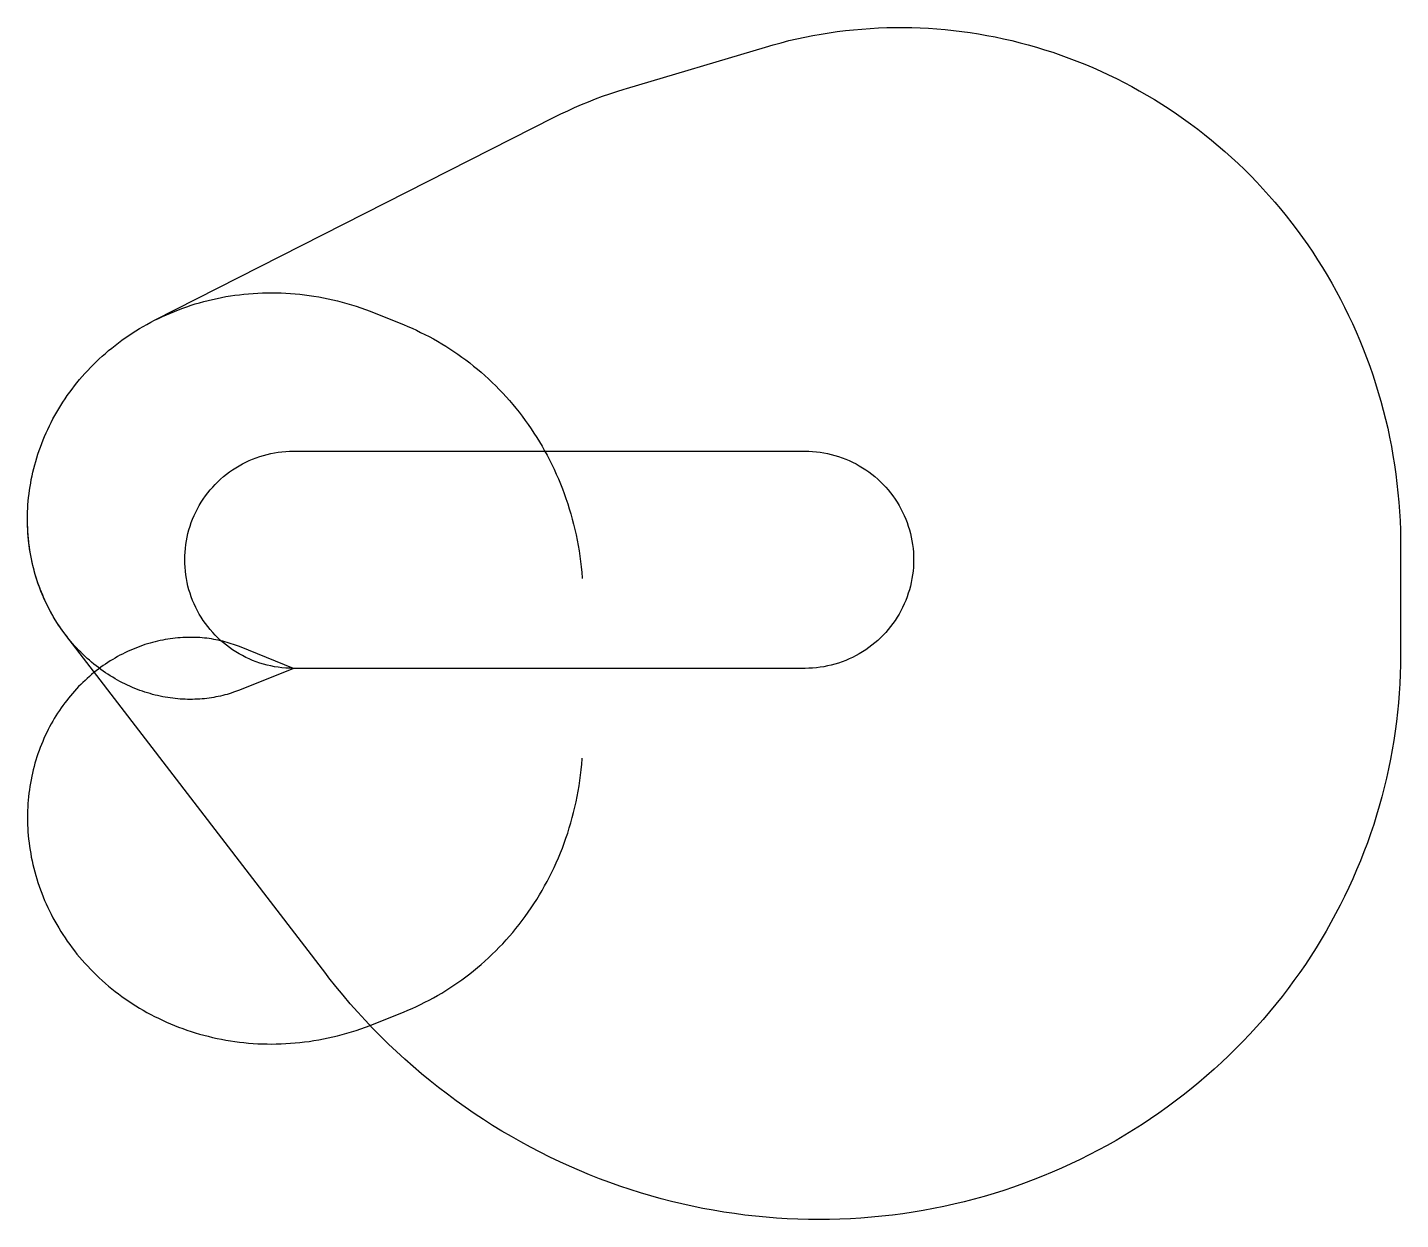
# Model space of a CAD drawing. Header units: metres. Extents: x -3797 to 15813, y -7872 to 9153.
import ezdxf

# ---------------------------------------------------------------- set-up
doc = ezdxf.new("R2010")
doc.units = ezdxf.units.M

msp = doc.modelspace()

# ---------------------------------------------------------------- linework, layer by layer
at = {"layer": 'NorminalTrack', "color": 1}
msp.add_lwpolyline([(0, 0), (0, 0), (-54, 1), (-108, 4), (-162, 8), (-216, 15), (-269, 24), (-322, 34), (-375, 46), (-427, 60), (-479, 76), (-530, 94), (-581, 113), (-631, 134), (-680, 157), (-728, 182), (-775, 208), (-822, 236), (-867, 265), (-912, 296), (-955, 329), (-997, 363), (-1038, 398), (-1077, 435), (-1116, 474), (-1152, 513), (-1188, 554), (-1222, 596), (-1255, 639), (-1286, 684), (-1315, 729), (-1343, 775), (-1369, 823), (-1394, 871), (-1417, 920), (-1438, 970), (-1457, 1020), (-1475, 1072), (-1491, 1123), (-1505, 1176), (-1517, 1228), (-1527, 1282), (-1536, 1335), (-1542, 1389), (-1547, 1443), (-1550, 1497), (-1551, 1551), (-1550, 1605), (-1547, 1659), (-1542, 1713), (-1536, 1767), (-1527, 1820), (-1517, 1873), (-1505, 1926), (-1491, 1978), (-1475, 2030), (-1457, 2081), (-1438, 2132), (-1417, 2182), (-1394, 2231), (-1369, 2279), (-1343, 2326), (-1315, 2373), (-1286, 2418), (-1255, 2462), (-1222, 2506), (-1188, 2548), (-1152, 2588), (-1116, 2628), (-1077, 2666), (-1038, 2703), (-997, 2739), (-955, 2773), (-912, 2805), (-867, 2836), (-822, 2866), (-775, 2894), (-728, 2920), (-680, 2945), (-631, 2968), (-581, 2989), (-530, 3008), (-479, 3026), (-427, 3042), (-375, 3056), (-322, 3068), (-269, 3078), (-216, 3087), (-162, 3093), (-108, 3098), (-54, 3101), (0, 3102), (0, 3102), (7308, 3102), (7308, 3102), (7362, 3101), (7416, 3098), (7470, 3093), (7524, 3087), (7577, 3078), (7630, 3068), (7683, 3056), (7735, 3042), (7787, 3026), (7838, 3008), (7889, 2989), (7939, 2968), (7988, 2945), (8036, 2920), (8083, 2894), (8130, 2866), (8175, 2836), (8220, 2805), (8263, 2773), (8305, 2739), (8346, 2703), (8385, 2666), (8424, 2628), (8460, 2588), (8496, 2548), (8530, 2506), (8563, 2462), (8594, 2418), (8623, 2373), (8651, 2326), (8677, 2279), (8702, 2231), (8725, 2182), (8746, 2132), (8765, 2081), (8783, 2030), (8799, 1978), (8813, 1926), (8825, 1873), (8835, 1820), (8844, 1767), (8850, 1713), (8855, 1659), (8858, 1605), (8859, 1551), (8858, 1497), (8855, 1443), (8850, 1389), (8844, 1335), (8835, 1282), (8825, 1228), (8813, 1176), (8799, 1123), (8783, 1072), (8765, 1020), (8746, 970), (8725, 920), (8702, 871), (8677, 823), (8651, 775), (8623, 729), (8594, 684), (8563, 639), (8530, 596), (8496, 554), (8460, 513), (8424, 474), (8385, 435), (8346, 398), (8305, 363), (8263, 329), (8220, 296), (8175, 265), (8130, 236), (8083, 208), (8036, 182), (7988, 157), (7939, 134), (7889, 113), (7838, 94), (7787, 76), (7735, 60), (7683, 46), (7630, 34), (7577, 24), (7524, 15), (7470, 8), (7416, 4), (7362, 1), (7308, 0), (0, 0)], dxfattribs=at)
at = {"layer": 'WindSpiral', "color": 5}
for points in [[(0, 0), (-769, -310), (-797, -321), (-827, -332), (-856, -342), (-886, -352), (-916, -362), (-947, -371), (-978, -379), (-1009, -387), (-1041, -395), (-1073, -402), (-1105, -408), (-1137, -414), (-1170, -420), (-1203, -425), (-1236, -429), (-1269, -433), (-1303, -436), (-1337, -439), (-1371, -441), (-1406, -442), (-1440, -443), (-1475, -443), (-1510, -443), (-1545, -442), (-1580, -440), (-1615, -438), (-1651, -435), (-1686, -432), (-1722, -428), (-1758, -423), (-1794, -418), (-1830, -411), (-1866, -405), (-1902, -397), (-1938, -389), (-1974, -381), (-2010, -371), (-2047, -361), (-2083, -350), (-2119, -339), (-2155, -327), (-2191, -314), (-2227, -300), (-2263, -286), (-2299, -271), (-2334, -256), (-2370, -240), (-2406, -223), (-2441, -205), (-2476, -187), (-2511, -168), (-2546, -148), (-2580, -127), (-2615, -106), (-2649, -84), (-2683, -62), (-2717, -39), (-2750, -15), (-2783, 10), (-2816, 35), (-2849, 61), (-2881, 88), (-2913, 115), (-2944, 143), (-2975, 171), (-3006, 201), (-3036, 231), (-3066, 261), (-3096, 293), (-3125, 324), (-3154, 357), (-3182, 390), (-3210, 424), (-3237, 458), (-3264, 493), (-3290, 529), (-3316, 565), (-3341, 602), (-3366, 639), (-3390, 677), (-3414, 716), (-3437, 755), (-3459, 794), (-3481, 834), (-3502, 875), (-3522, 916), (-3542, 958), (-3561, 1000), (-3580, 1043), (-3598, 1086), (-3615, 1130), (-3631, 1174), (-3647, 1219), (-3662, 1264), (-3676, 1309), (-3690, 1355), (-3702, 1401), (-3714, 1448), (-3726, 1495), (-3736, 1542), (-3746, 1590), (-3755, 1638), (-3763, 1686), (-3770, 1735), (-3776, 1784), (-3782, 1833), (-3787, 1882), (-3790, 1932), (-3793, 1982), (-3796, 2032), (-3797, 2083), (-3797, 2133), (-3797, 2184), (-3795, 2235), (-3793, 2286), (-3790, 2337), (-3786, 2389), (-3781, 2440), (-3775, 2492), (-3768, 2543), (-3760, 2595), (-3751, 2646), (-3742, 2698), (-3731, 2750), (-3720, 2801), (-3707, 2853), (-3694, 2905), (-3680, 2956), (-3664, 3007), (-3648, 3059), (-3631, 3110), (-3613, 3161), (-3594, 3212), (-3574, 3262), (-3553, 3313), (-3531, 3363), (-3508, 3413), (-3484, 3463), (-3459, 3512), (-3434, 3562), (-3407, 3611), (-3379, 3659), (-3351, 3708), (-3321, 3756), (-3291, 3803), (-3260, 3850), (-3228, 3897), (-3194, 3943), (-3160, 3989), (-3125, 4035), (-3090, 4080), (-3053, 4124), (-3015, 4168), (-2977, 4211), (-2937, 4254), (-2897, 4297), (-2856, 4338), (-2814, 4379), (-2771, 4420), (-2728, 4460), (-2683, 4499), (-2638, 4538), (-2592, 4575), (-2545, 4613), (-2498, 4649), (-2449, 4685), (-2400, 4720), (-2350, 4754), (-2300, 4787), (-2248, 4820), (-2196, 4852), (-2143, 4883), (-2090, 4913), (-2036, 4942), (-1981, 4971), (-1981, 4971), (3727, 7871), (3822, 7918), (3919, 7964), (4017, 8009), (4115, 8052), (4215, 8093), (4315, 8132), (4416, 8170), (4518, 8206), (4621, 8240), (4725, 8272), (4759, 8283), (6741, 8874), (6852, 8906), (6965, 8936), (7078, 8965), (7191, 8991), (7306, 9016), (7420, 9038), (7536, 9059), (7652, 9077), (7768, 9094), (7885, 9108), (8002, 9121), (8120, 9131), (8238, 9140), (8356, 9146), (8474, 9151), (8593, 9153), (8712, 9153), (8831, 9151), (8950, 9147), (9070, 9141), (9189, 9133), (9309, 9123), (9428, 9111), (9547, 9096), (9667, 9080), (9786, 9061), (9905, 9040), (10023, 9017), (10142, 8992), (10260, 8965), (10378, 8936), (10495, 8905), (10612, 8872), (10729, 8836), (10845, 8799), (10961, 8759), (11076, 8717), (11191, 8674), (11305, 8628), (11418, 8580), (11531, 8530), (11643, 8478), (11754, 8424), (11864, 8368), (11974, 8310), (12082, 8250), (12190, 8188), (12297, 8124), (12403, 8059), (12507, 7991), (12611, 7921), (12714, 7850), (12815, 7776), (12916, 7701), (13015, 7624), (13113, 7545), (13209, 7464), (13305, 7381), (13399, 7297), (13492, 7211), (13583, 7123), (13673, 7033), (13761, 6942), (13848, 6849), (13934, 6754), (14018, 6658), (14100, 6561), (14181, 6461), (14260, 6360), (14337, 6258), (14413, 6154), (14487, 6049), (14559, 5942), (14629, 5834), (14698, 5725), (14765, 5614), (14830, 5502), (14893, 5389), (14954, 5274), (15013, 5158), (15071, 5041), (15126, 4923), (15179, 4804), (15231, 4684), (15280, 4562), (15327, 4440), (15372, 4317), (15415, 4192), (15456, 4067), (15495, 3941), (15532, 3814), (15566, 3687), (15598, 3558), (15629, 3429), (15656, 3300), (15682, 3169), (15705, 3038), (15726, 2907), (15745, 2774), (15762, 2642), (15776, 2509), (15788, 2375), (15797, 2242), (15805, 2108), (15810, 1973), (15812, 1838), (15813, 1757), (15813, 186), (15812, 51), (15808, -84), (15802, -219), (15794, -354), (15783, -490), (15770, -625), (15755, -760), (15737, -895), (15717, -1030), (15694, -1165), (15669, -1299), (15642, -1433), (15612, -1567), (15580, -1700), (15546, -1833), (15509, -1966), (15470, -2098), (15429, -2230), (15385, -2361), (15339, -2491), (15290, -2621), (15239, -2750), (15186, -2878), (15131, -3006), (15073, -3132), (15013, -3258), (14951, -3383), (14886, -3507), (14819, -3630), (14750, -3752), (14679, -3872), (14606, -3992), (14530, -4111), (14453, -4228), (14373, -4344), (14291, -4459), (14207, -4573), (14121, -4685), (14033, -4796), (13942, -4905), (13850, -5013), (13756, -5120), (13660, -5225), (13562, -5328), (13462, -5430), (13360, -5530), (13256, -5629), (13150, -5725), (13043, -5820), (12934, -5914), (12823, -6005), (12710, -6095), (12596, -6182), (12480, -6268), (12362, -6352), (12243, -6434), (12122, -6514), (12000, -6592), (11876, -6668), (11751, -6742), (11624, -6813), (11496, -6883), (11367, -6950), (11236, -7015), (11104, -7078), (10971, -7139), (10836, -7197), (10701, -7254), (10564, -7307), (10426, -7359), (10287, -7408), (10147, -7455), (10007, -7499), (9865, -7541), (9722, -7581), (9579, -7618), (9435, -7653), (9290, -7685), (9144, -7714), (8997, -7742), (8850, -7766), (8703, -7788), (8555, -7808), (8406, -7825), (8257, -7839), (8107, -7851), (7958, -7860), (7807, -7866), (7657, -7870), (7506, -7872), (7356, -7870), (7205, -7866), (7054, -7860), (6902, -7851), (6751, -7839), (6600, -7824), (6449, -7807), (6299, -7787), (6148, -7765), (5998, -7740), (5848, -7712), (5698, -7681), (5549, -7648), (5400, -7612), (5251, -7574), (5104, -7533), (4956, -7489), (4810, -7443), (4663, -7394), (4518, -7343), (4374, -7289), (4230, -7232), (4087, -7173), (3945, -7111), (3804, -7047), (3664, -6980), (3524, -6911), (3386, -6839), (3250, -6764), (3114, -6688), (2979, -6608), (2846, -6527), (2714, -6443), (2583, -6356), (2454, -6267), (2326, -6176), (2200, -6083), (2075, -5987), (1952, -5889), (1830, -5789), (1710, -5686), (1592, -5581), (1475, -5474), (1360, -5365), (1247, -5254), (1136, -5141), (1026, -5026), (919, -4908), (813, -4789), (710, -4668), (608, -4544), (509, -4419), (462, -4359), (-3248, 473), (-3275, 508), (-3301, 544), (-3327, 580), (-3352, 617), (-3376, 655), (-3400, 693), (-3423, 732), (-3446, 771), (-3468, 811), (-3489, 851), (-3510, 892), (-3531, 934), (-3550, 976), (-3569, 1018), (-3587, 1061), (-3605, 1104), (-3622, 1148), (-3638, 1192), (-3653, 1237), (-3668, 1282), (-3682, 1328), (-3695, 1374), (-3708, 1420), (-3719, 1467), (-3730, 1514), (-3740, 1562), (-3750, 1610), (-3758, 1658), (-3766, 1706), (-3773, 1755), (-3779, 1804), (-3784, 1853), (-3788, 1903), (-3792, 1953), (-3794, 2003), (-3796, 2053), (-3797, 2104), (-3797, 2130)], [(0, 0), (-769, -310), (-797, -321), (-827, -332), (-856, -342), (-886, -352), (-916, -362), (-947, -371), (-978, -379), (-1009, -387), (-1041, -395), (-1073, -402), (-1105, -408), (-1137, -414), (-1170, -420), (-1203, -425), (-1236, -429), (-1269, -433), (-1303, -436), (-1337, -439), (-1371, -441), (-1406, -442), (-1440, -443), (-1475, -443), (-1510, -443), (-1545, -442), (-1580, -440), (-1615, -438), (-1651, -435), (-1686, -432), (-1722, -428), (-1758, -423), (-1794, -418), (-1830, -411), (-1866, -405), (-1902, -397), (-1938, -389), (-1974, -381), (-2010, -371), (-2047, -361), (-2083, -350), (-2119, -339), (-2155, -327), (-2191, -314), (-2227, -300), (-2263, -286), (-2299, -271), (-2334, -256), (-2370, -240), (-2406, -223), (-2441, -205), (-2476, -187), (-2511, -168), (-2546, -148), (-2580, -127), (-2615, -106), (-2649, -84), (-2683, -62), (-2717, -39), (-2750, -15), (-2783, 10), (-2816, 35), (-2849, 61), (-2881, 88), (-2913, 115), (-2944, 143), (-2975, 171), (-3006, 201), (-3036, 231), (-3066, 261), (-3096, 293), (-3125, 324), (-3154, 357), (-3182, 390), (-3210, 424), (-3237, 458), (-3264, 493), (-3290, 529), (-3316, 565), (-3341, 602), (-3366, 639), (-3390, 677), (-3414, 716), (-3437, 755), (-3459, 794), (-3481, 834), (-3502, 875), (-3522, 916), (-3542, 958), (-3561, 1000), (-3580, 1043), (-3598, 1086), (-3615, 1130), (-3631, 1174), (-3647, 1219), (-3662, 1264), (-3676, 1309), (-3690, 1355), (-3702, 1401), (-3714, 1448), (-3726, 1495), (-3736, 1542), (-3746, 1590), (-3755, 1638), (-3763, 1686), (-3770, 1735), (-3776, 1784), (-3782, 1833), (-3787, 1882), (-3790, 1932), (-3793, 1982), (-3796, 2032), (-3797, 2083), (-3797, 2133), (-3797, 2184), (-3795, 2235), (-3793, 2286), (-3790, 2337), (-3786, 2389), (-3781, 2440), (-3775, 2492), (-3768, 2543), (-3760, 2595), (-3751, 2646), (-3742, 2698), (-3731, 2750), (-3720, 2801), (-3707, 2853), (-3694, 2905), (-3680, 2956), (-3664, 3007), (-3648, 3059), (-3631, 3110), (-3613, 3161), (-3594, 3212), (-3574, 3262), (-3553, 3313), (-3531, 3363), (-3508, 3413), (-3484, 3463), (-3459, 3512), (-3434, 3562), (-3407, 3611), (-3379, 3659), (-3351, 3708), (-3321, 3756), (-3291, 3803), (-3260, 3850), (-3228, 3897), (-3194, 3943), (-3160, 3989), (-3125, 4035), (-3090, 4080), (-3053, 4124), (-3015, 4168), (-2977, 4211), (-2937, 4254), (-2897, 4297), (-2856, 4338), (-2814, 4379), (-2771, 4420), (-2728, 4460), (-2683, 4499), (-2638, 4538), (-2592, 4575), (-2545, 4613), (-2498, 4649), (-2449, 4685), (-2400, 4720), (-2350, 4754), (-2300, 4787), (-2248, 4820), (-2196, 4852), (-2143, 4883), (-2090, 4913), (-2036, 4942), (-1981, 4971), (-1926, 4998), (-1870, 5025), (-1813, 5051), (-1756, 5075), (-1698, 5099), (-1639, 5122), (-1580, 5144), (-1521, 5165), (-1461, 5185), (-1400, 5204), (-1339, 5222), (-1278, 5239), (-1216, 5255), (-1153, 5270), (-1090, 5284), (-1027, 5297), (-963, 5309), (-899, 5319), (-835, 5329), (-770, 5337), (-705, 5345), (-640, 5351), (-574, 5356), (-508, 5360), (-442, 5363), (-376, 5364), (-310, 5365), (-243, 5364), (-176, 5362), (-109, 5359), (-42, 5355), (25, 5350), (92, 5343), (160, 5335), (227, 5327), (294, 5316), (362, 5305), (429, 5293), (496, 5279), (563, 5264), (630, 5248), (697, 5230), (764, 5212), (830, 5192), (897, 5171), (963, 5149), (1029, 5125), (1095, 5100), (1152, 5078), (1571, 4909), (1633, 4883), (1695, 4857), (1757, 4829), (1818, 4799), (1879, 4769), (1940, 4738), (2000, 4705), (2060, 4671), (2119, 4637), (2178, 4601), (2236, 4564), (2294, 4525), (2351, 4486), (2408, 4446), (2464, 4404), (2520, 4362), (2575, 4318), (2629, 4273), (2683, 4228), (2736, 4181), (2788, 4133), (2839, 4084), (2890, 4034), (2940, 3983), (2990, 3932), (3038, 3879), (3086, 3825), (3133, 3770), (3179, 3714), (3224, 3658), (3268, 3600), (3312, 3542), (3354, 3482), (3396, 3422), (3436, 3361), (3476, 3299), (3514, 3236), (3552, 3173), (3589, 3108), (3624, 3043), (3659, 2977), (3692, 2910), (3724, 2843), (3755, 2775), (3785, 2706), (3814, 2636), (3842, 2566), (3869, 2495), (3894, 2424), (3918, 2352), (3941, 2279), (3963, 2206), (3983, 2132), (4003, 2058), (4021, 1983), (4037, 1908), (4053, 1832), (4067, 1756), (4080, 1680), (4092, 1603), (4102, 1526), (4111, 1448), (4118, 1370), (4125, 1292), (4125, 1282)], [(0, 0), (-769, 310), (-797, 321), (-827, 332), (-856, 342), (-886, 352), (-916, 362), (-947, 371), (-978, 379), (-1009, 387), (-1041, 395), (-1073, 402), (-1105, 408), (-1137, 414), (-1170, 420), (-1203, 425), (-1236, 429), (-1269, 433), (-1303, 436), (-1337, 439), (-1371, 441), (-1406, 442), (-1440, 443), (-1475, 443), (-1510, 443), (-1545, 442), (-1580, 440), (-1615, 438), (-1651, 435), (-1686, 432), (-1722, 428), (-1758, 423), (-1794, 418), (-1830, 411), (-1866, 405), (-1902, 397), (-1938, 389), (-1974, 381), (-2010, 371), (-2047, 361), (-2083, 350), (-2119, 339), (-2155, 327), (-2191, 314), (-2227, 300), (-2263, 286), (-2299, 271), (-2334, 256), (-2370, 240), (-2406, 223), (-2441, 205), (-2476, 187), (-2511, 168), (-2546, 148), (-2580, 127), (-2615, 106), (-2649, 84), (-2683, 62), (-2717, 39), (-2750, 15), (-2783, -10), (-2816, -35), (-2849, -61), (-2881, -88), (-2913, -115), (-2944, -143), (-2975, -171), (-3006, -201), (-3036, -231), (-3066, -261), (-3096, -293), (-3125, -324), (-3154, -357), (-3182, -390), (-3210, -424), (-3237, -458), (-3264, -493), (-3290, -529), (-3316, -565), (-3341, -602), (-3366, -639), (-3390, -677), (-3414, -716), (-3437, -755), (-3459, -794), (-3481, -834), (-3502, -875), (-3522, -916), (-3542, -958), (-3561, -1000), (-3580, -1043), (-3598, -1086), (-3615, -1130), (-3631, -1174), (-3647, -1219), (-3662, -1264), (-3676, -1309), (-3690, -1355), (-3702, -1401), (-3714, -1448), (-3726, -1495), (-3736, -1542), (-3746, -1590), (-3755, -1638), (-3763, -1686), (-3770, -1735), (-3776, -1784), (-3782, -1833), (-3787, -1882), (-3790, -1932), (-3793, -1982), (-3796, -2032), (-3797, -2083), (-3797, -2133), (-3797, -2184), (-3795, -2235), (-3793, -2286), (-3790, -2337), (-3786, -2389), (-3781, -2440), (-3775, -2492), (-3768, -2543), (-3760, -2595), (-3751, -2646), (-3742, -2698), (-3731, -2750), (-3720, -2801), (-3707, -2853), (-3694, -2905), (-3680, -2956), (-3664, -3007), (-3648, -3059), (-3631, -3110), (-3613, -3161), (-3594, -3212), (-3574, -3262), (-3553, -3313), (-3531, -3363), (-3508, -3413), (-3484, -3463), (-3459, -3512), (-3434, -3562), (-3407, -3611), (-3379, -3659), (-3351, -3708), (-3321, -3756), (-3291, -3803), (-3260, -3850), (-3228, -3897), (-3194, -3943), (-3160, -3989), (-3125, -4035), (-3090, -4080), (-3053, -4124), (-3015, -4168), (-2977, -4211), (-2937, -4254), (-2897, -4297), (-2856, -4338), (-2814, -4379), (-2771, -4420), (-2728, -4460), (-2683, -4499), (-2638, -4538), (-2592, -4575), (-2545, -4613), (-2498, -4649), (-2449, -4685), (-2400, -4720), (-2350, -4754), (-2300, -4787), (-2248, -4820), (-2196, -4852), (-2143, -4883), (-2090, -4913), (-2036, -4942), (-1981, -4971), (-1926, -4998), (-1870, -5025), (-1813, -5051), (-1756, -5075), (-1698, -5099), (-1639, -5122), (-1580, -5144), (-1521, -5165), (-1461, -5185), (-1400, -5204), (-1339, -5222), (-1278, -5239), (-1216, -5255), (-1153, -5270), (-1090, -5284), (-1027, -5297), (-963, -5309), (-899, -5319), (-835, -5329), (-770, -5337), (-705, -5345), (-640, -5351), (-574, -5356), (-508, -5360), (-442, -5363), (-376, -5364), (-310, -5365), (-243, -5364), (-176, -5362), (-109, -5359), (-42, -5355), (25, -5350), (92, -5343), (160, -5335), (227, -5327), (294, -5316), (362, -5305), (429, -5293), (496, -5279), (563, -5264), (630, -5248), (697, -5230), (764, -5212), (830, -5192), (897, -5171), (963, -5149), (1029, -5125), (1095, -5100), (1152, -5078), (1571, -4909), (1633, -4883), (1695, -4857), (1757, -4829), (1818, -4799), (1879, -4769), (1940, -4738), (2000, -4705), (2060, -4671), (2119, -4637), (2178, -4601), (2236, -4564), (2294, -4525), (2351, -4486), (2408, -4446), (2464, -4404), (2520, -4362), (2575, -4318), (2629, -4273), (2683, -4228), (2736, -4181), (2788, -4133), (2839, -4084), (2890, -4034), (2940, -3983), (2990, -3932), (3038, -3879), (3086, -3825), (3133, -3770), (3179, -3714), (3224, -3658), (3268, -3600), (3312, -3542), (3354, -3482), (3396, -3422), (3436, -3361), (3476, -3299), (3514, -3236), (3552, -3173), (3589, -3108), (3624, -3043), (3659, -2977), (3692, -2910), (3724, -2843), (3755, -2775), (3785, -2706), (3814, -2636), (3842, -2566), (3869, -2495), (3894, -2424), (3918, -2352), (3941, -2279), (3963, -2206), (3983, -2132), (4003, -2058), (4021, -1983), (4037, -1908), (4053, -1832), (4067, -1756), (4080, -1680), (4092, -1603), (4102, -1526), (4111, -1448), (4118, -1370), (4125, -1292), (4125, -1282)]]:
    msp.add_lwpolyline(points, dxfattribs=at)

doc.saveas('drawing.dxf')
